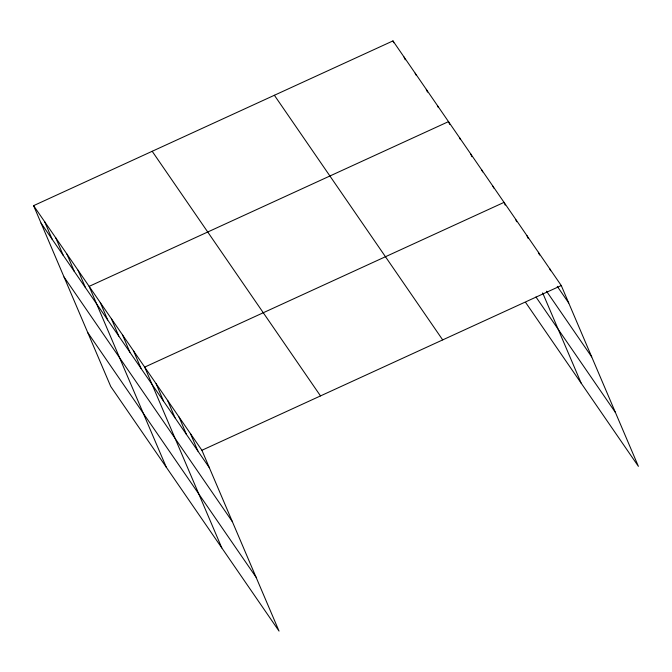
<?xml version="1.0" encoding="UTF-8"?>
<svg xmlns="http://www.w3.org/2000/svg" width="672" height="672" viewBox="0 0 672 672"><rect width="100%" height="100%" fill="white"/><g stroke="black" fill="none" stroke-linecap="round" stroke-linejoin="round"><path stroke-width="1.01" d="M33.6 205.649L201.911 450.282L279.04 631.092L110.729 386.459L33.6 205.649L392.96 40.908L561.271 285.541L638.4 466.351L525.63 302.45M201.911 450.282L561.271 285.541M557.273 286.348L568.714 302.988M546.504 291.186L591.713 356.899M535.962 296.974L615.401 412.44M274.369 95.264L442.688 339.906M152.191 151.284L320.502 395.917M41.042 223.096L209.353 467.729M64.042 277.007L232.352 521.64M87.73 332.548L256.04 577.181M549.83 268.901L550.612 270.74M538.381 252.269L539.557 255.024M526.94 235.628L528.116 238.384M515.886 219.912L516.667 221.752M505.226 205.12L504.05 202.364L144.69 367.105L221.81 547.924M542.657 292.874L581.171 383.183M492.937 186.22L493.718 188.051M481.832 170.066L482.614 171.906M470.719 153.922L471.895 156.677M459.614 137.777L460.396 139.616M449.677 124.387L448.501 121.632L89.141 286.373L166.27 467.191M437.396 105.487L438.178 107.327M426.283 89.342L427.459 92.098M415.178 73.198L415.96 75.029M404.065 57.053L405.241 59.808M392.96 40.908L393.742 42.739M190.47 433.642L197.912 451.088M179.021 417.01L186.463 434.456M167.58 400.369L175.022 417.824M156.131 383.737L163.573 401.184M133.577 350.96L141.019 368.407M122.472 334.807L129.914 352.262M111.359 318.662L118.801 336.118M100.254 302.518L107.696 319.964M78.036 270.228L85.478 287.675M66.923 254.083L74.365 271.53M55.818 237.938L63.26 255.385M44.705 221.794L52.147 239.24"/></g></svg>
